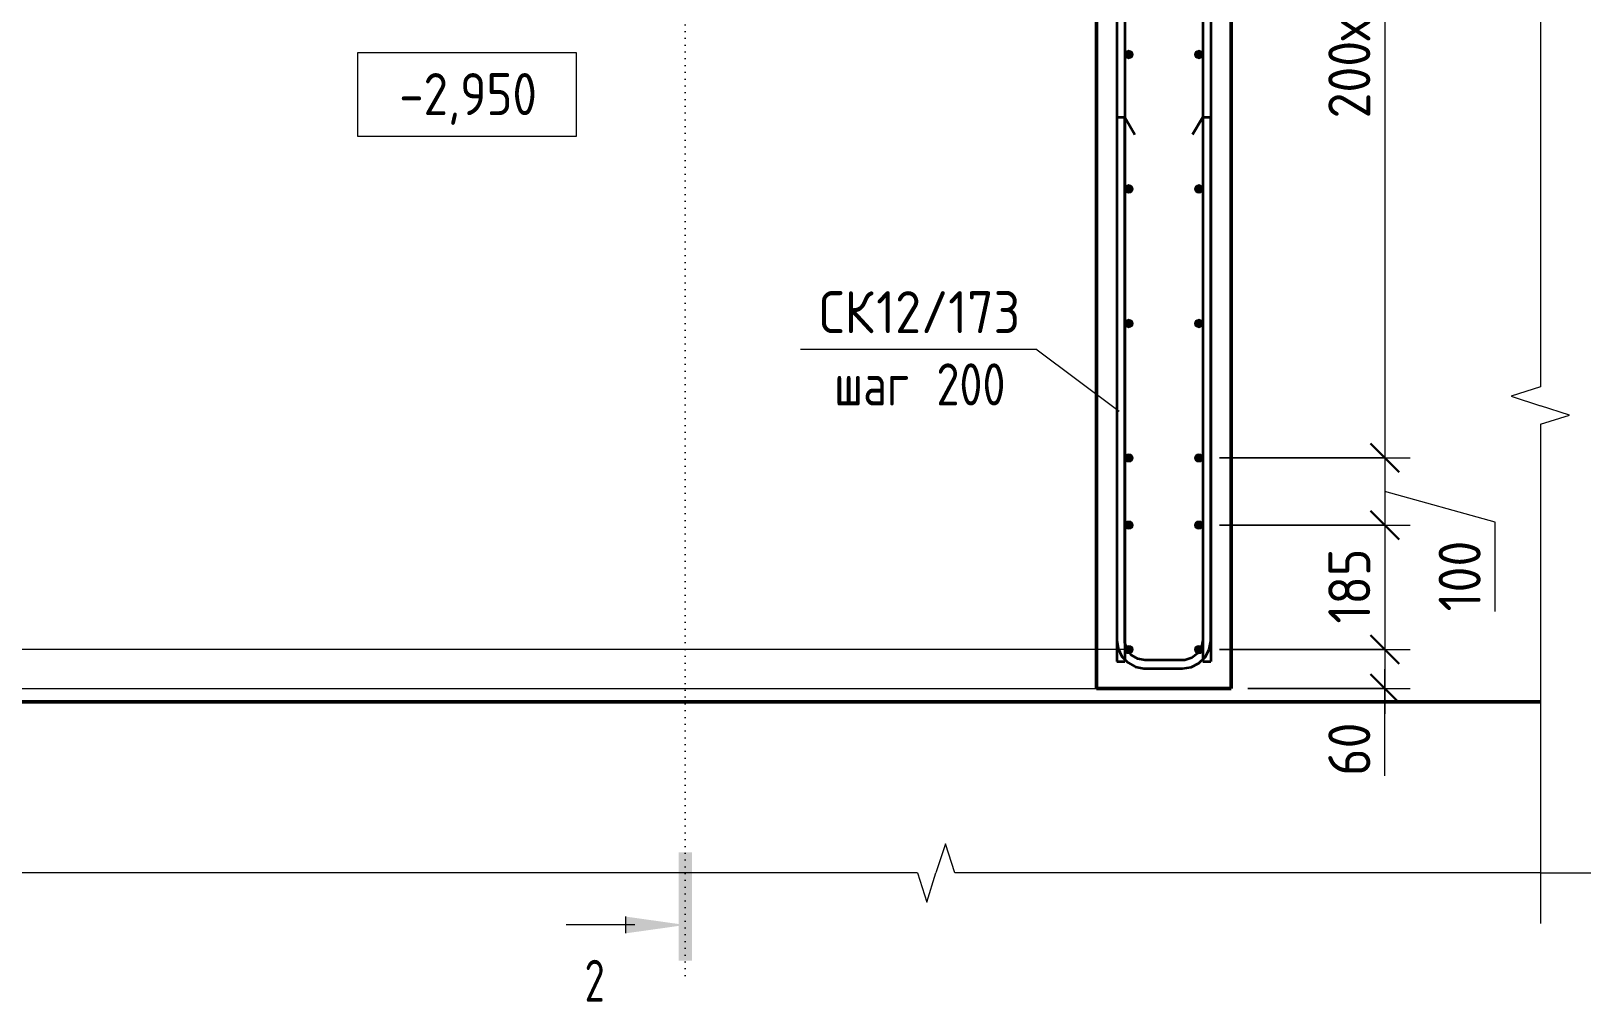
# Model space of a CAD drawing. Header units: millimetres. Extents: x 67134 to 121662, y -4758 to 13821.
# Drawn here: x 119124 to 121443, y 9164 to 10608 of the extents above; entities that cross this region are included whole.
import ezdxf

# ---------------------------------------------------------------- set-up
doc = ezdxf.new("R2010")
doc.units = ezdxf.units.MM
doc.linetypes.add('04 Пунктир 10мм', pattern=[10, 0, -10])
for name, color, linetype, lineweight in [('AA_Dim', 7, 'Continuous', 9), ('AA_Dim-25', 7, 'Continuous', 9), ('AA_Linii', 7, 'Continuous', 9), ('AA_Oformlenie', 7, 'Continuous', 9), ('AA_Razrez', 7, 'Continuous', 9), ('AA_Vinoska', 7, 'Continuous', 9), ('AA_Visotnaya otmetka', 7, 'Continuous', 9), ('AF_Stena_Опалубка', 253, 'Continuous', 20), ('KR_Armatura', 7, 'Continuous', 20), ('KR_Armatura_Tonkie', 7, 'Continuous', 20), ('KR_Fundament', 7, 'Continuous', 20)]:
    doc.layers.add(name, color=color, linetype=linetype, lineweight=lineweight)
doc.styles.add('ISOCPEUR_6', font='isocpeur.ttf', dxfattribs={"width": 0.85, "height": 62.5})
doc.styles.add('ISOCPEUR_7', font='isocpeur.ttf', dxfattribs={"width": 0.9, "height": 62.5})
doc.styles.add('ISOCPEUR_8', font='isocpeur.ttf', dxfattribs={"width": 0.8, "height": 62.5})
doc.styles.add('ISOCPEUR_9', font='isocpeur.ttf', dxfattribs={"width": 0.7, "height": 62.5})
doc.dimstyles.new('05_Округл_5мм__прозр__2', dxfattribs={"dimscale": 304.8, "dimtxt": 62.248823, "dimasz": 0.139436, "dimexe": 0.123031, "dimexo": 0.082021, "dimgap": 0.008202, "dimtad": 1, "dimdec": 0, "dimrnd": 5, "dimdsep": 46, "dimtxsty": 'ISOCPEUR_7', "dimblk1": 'OBLIQUE', "dimblk2": 'OBLIQUE', "dimsah": 1, "dimcen": 0.09, "dimdle": 0.123031, "dimazin": 0, "dimtfac": 1, "dimtdec": 4, "dimtix": 1, "dimtmove": 1, "dimatfit": 3, "dimfxl": 1, "dimtvp": 1, "dimtolj": 1, "dimtzin": 0, "dimlwd": 18, "dimlwe": 18, "dimarcsym": 2})
doc.dimstyles.new('05_Округл_5мм__прозр__3', dxfattribs={"dimscale": 304.8, "dimtxt": 62.248823, "dimasz": 0.139436, "dimexe": 0.123031, "dimexo": 0.082021, "dimgap": 0.008202, "dimtad": 1, "dimdec": 0, "dimrnd": 5, "dimdsep": 46, "dimtxsty": 'ISOCPEUR_7', "dimblk1": 'OBLIQUE', "dimblk2": 'OBLIQUE', "dimsah": 1, "dimcen": 0.09, "dimdle": 0.123031, "dimazin": 0, "dimtfac": 1, "dimtdec": 4, "dimtix": 1, "dimtmove": 0, "dimatfit": 3, "dimfxl": 1, "dimtvp": 1, "dimtolj": 1, "dimtzin": 0, "dimlwd": 18, "dimlwe": 18, "dimarcsym": 2})

# ---------------------------------------------------------------- blocks, each defined once
blk = doc.blocks.new('350_Стержень П торец СК-СГ _НесАрм_РабПлоск_ - 350_Стержень П торец СК-СГ _НесАрм_РабПлоск_-4117427-Схема армирования стен форшахты в_о 22-23_Б')
at = {"layer": 'KR_Armatura_Tonkie', "lineweight": 35}
for p, q in [((73284.9, 10480), (73284.9, 9702)), ((73284.9, 10480), (73296.9, 10480)), ((73296.9, 9702), (73296.9, 10480)), ((73296.9, 10479.9), (73311.9, 10454)), ((73412.8, 10479.9), (73397.9, 10454)), ((73412.9, 10480), (73412.9, 9702)), ((73412.9, 10480), (73424.9, 10480)), ((73424.9, 9702), (73424.9, 10480)), ((73382.9, 9672), (73326.9, 9672)), ((73326.9, 9660), (73382.9, 9660))]:
    blk.add_line(p, q, dxfattribs=at)
at = {"layer": 'KR_Armatura_Tonkie', "lineweight": 35, "flags": 128}
for points in [[(73284.9, 9702), (73286.9, 9689.3), (73292.6, 9677.8), (73301.5, 9668.6), (73312.8, 9662.5), (73325.4, 9660), (73326.9, 9660)], [(73326.9, 9672), (73316.2, 9674), (73307, 9679.6), (73300.3, 9688.1), (73297.1, 9698.5), (73296.9, 9702)], [(73382.9, 9660), (73395.6, 9662), (73407.1, 9667.7), (73416.3, 9676.6), (73422.4, 9687.9), (73424.9, 9700.5), (73424.9, 9702)], [(73412.9, 9702), (73410.9, 9691.3), (73405.3, 9682.1), (73396.8, 9675.4), (73386.4, 9672.2), (73382.9, 9672)]]:
    blk.add_lwpolyline(points, dxfattribs=at)
blk = doc.blocks.new('011_Прямоугольник обрыва _ЭлУзла_ - 011_Прямоугольник обрыва _ЭлУзла_-4165328-Схема армирования стен форшахты в_о 22-23_Б')
at = {"layer": 'AA_Oformlenie'}
for p, q in [((3595.8, -722.3), (3595.8, -2056.3)), ((3595.8, -2112), (3595.8, -2779.3)), ((2669.4, -2779.3), (927.1, -2779.3)), ((3595.8, -2779.3), (2725, -2779.3))]:
    blk.add_line(p, q, dxfattribs=at)
blk = doc.blocks.new('Высотные отметки - Рамка вверх-400294-Схема армирования стен форшахты в_о 22-23_Б')
at = {"layer": 'AA_Vinoska'}
for p, q in [((-13, 0), (-13, 5)), ((-13, 5), (0, 5)), ((0, 5), (0, 0)), ((0, 0), (-13, 0))]:
    blk.add_line(p, q, dxfattribs=at)
blk = doc.blocks.new('Разрез - Номер узла_ сзади-394133-Схема армирования стен форшахты в_о 22-23_Б')
at = {"layer": 'AA_Razrez'}
for points in [[(7.329, 0.404), (7.329, -0.394), (0.873, -0.394), (0.873, 0.404)], [(3.497, -3.533), (2.503, -3.533), (3, 0)]]:
    blk.add_hatch(color=256, dxfattribs=at).paths.add_polyline_path(points)
for p, q in [((2.503, -3.533), (3.497, -3.533)), ((3, -3), (3, -7.096))]:
    blk.add_line(p, q, dxfattribs=at)
blk = doc.blocks.new('DIMBLOCK187-Схема армирования стен форшахты в_о 22-23_Б')
at = {"layer": 'AA_Dim-25', "lineweight": 30}
for p, q in [((121137.1, 11373), (121115.9, 11394.3)), ((121137.1, 11373), (121158.4, 11351.8)), ((121137.1, 9973), (121115.9, 9994.2)), ((121137.1, 9973), (121158.4, 9951.7))]:
    blk.add_line(p, q, dxfattribs=at)
at = {"layer": 'AA_Dim-25', "lineweight": 18}
for p, q in [((120891.4, 11373), (121174.6, 11373)), ((121137.1, 11373), (120891.4, 11373)), ((121137.1, 11373), (121137.1, 9973)), ((120891.4, 9973), (121174.6, 9973)), ((121137.1, 9973), (120891.4, 9973))]:
    blk.add_line(p, q, dxfattribs=at)
at = {"layer": 'AA_Dim-25', "color": 0, "lineweight": 18, "insert": (121053, 10477.9), "char_height": 62.5, "width": 468.303, "attachment_point": 1, "rotation": 90, "line_spacing_factor": 1.149209, "style": 'ISOCPEUR_7'}
blk.add_mtext('200х7=1400', dxfattribs=at)
blk = doc.blocks.new('_Oblique')
at = {"color": 0, "linetype": 'ByBlock', "lineweight": -2}
blk.add_line((-0.5, -0.5), (0.5, 0.5), dxfattribs=at)
blk = doc.blocks.new('DIMBLOCK188-Схема армирования стен форшахты в_о 22-23_Б')
at = {"layer": 'AA_Dim-25', "lineweight": 30}
for p, q in [((121137.1, 9973), (121115.9, 9994.2)), ((121137.1, 9973), (121158.4, 9951.7)), ((121137.1, 9873), (121115.9, 9894.2)), ((121137.1, 9873), (121158.4, 9851.7))]:
    blk.add_line(p, q, dxfattribs=at)
at = {"layer": 'AA_Dim-25', "lineweight": 18}
for p, q in [((120891.4, 9973), (121174.6, 9973)), ((121137.1, 9973), (120891.4, 9973)), ((121137.1, 9973), (121137.1, 9873)), ((121301.3, 9877.5), (121137.1, 9923)), ((120891.4, 9873), (121174.6, 9873)), ((121137.1, 9873), (120891.4, 9873)), ((121301.3, 9744.7), (121301.3, 9877.5))]:
    blk.add_line(p, q, dxfattribs=at)
at = {"layer": 'AA_Dim-25', "color": 0, "lineweight": 18, "insert": (121217.1, 9744.7), "char_height": 62.5, "width": 129.286, "attachment_point": 1, "rotation": 90, "line_spacing_factor": 1.149209, "style": 'ISOCPEUR_7'}
blk.add_mtext('100', dxfattribs=at)
blk = doc.blocks.new('DIMBLOCK189-Схема армирования стен форшахты в_о 22-23_Б')
at = {"layer": 'AA_Dim-25', "lineweight": 30}
for p, q in [((121137.1, 9873), (121115.9, 9894.2)), ((121137.1, 9873), (121158.4, 9851.7)), ((121137.1, 9688), (121115.9, 9709.2)), ((121137.1, 9688), (121158.4, 9666.7))]:
    blk.add_line(p, q, dxfattribs=at)
at = {"layer": 'AA_Dim-25', "lineweight": 18}
for p, q in [((120891.4, 9873), (121174.6, 9873)), ((121137.1, 9873), (120891.4, 9873)), ((121137.1, 9873), (121137.1, 9688)), ((120891.4, 9688), (121174.6, 9688)), ((121137.1, 9688), (120891.4, 9688))]:
    blk.add_line(p, q, dxfattribs=at)
at = {"layer": 'AA_Dim-25', "color": 0, "lineweight": 18, "insert": (121053, 9726.6), "char_height": 62.5, "width": 129.286, "attachment_point": 1, "rotation": 90, "line_spacing_factor": 1.149209, "style": 'ISOCPEUR_7'}
blk.add_mtext('185', dxfattribs=at)
blk = doc.blocks.new('DIMBLOCK190-Схема армирования стен форшахты в_о 22-23_Б')
at = {"layer": 'AA_Dim-25', "lineweight": 30}
for p, q in [((121137.1, 9688), (121115.9, 9709.2)), ((121137.1, 9688), (121158.4, 9666.7)), ((121137.1, 9630), (121115.9, 9651.2)), ((121137.1, 9630), (121158.4, 9608.7))]:
    blk.add_line(p, q, dxfattribs=at)
at = {"layer": 'AA_Dim-25', "lineweight": 18}
for p, q in [((120891.4, 9688), (121174.6, 9688)), ((121137.1, 9688), (120891.4, 9688)), ((121137.1, 9688), (121137.1, 9592.5)), ((121137.1, 9604.2), (121137.1, 9659)), ((120933.3, 9630), (121174.6, 9630)), ((121137.1, 9630), (120933.3, 9630)), ((121137.1, 9500.2), (121137.1, 9604.2))]:
    blk.add_line(p, q, dxfattribs=at)
at = {"layer": 'AA_Dim-25', "color": 0, "lineweight": 18, "insert": (121053, 9500.2), "char_height": 62.5, "width": 94.81, "attachment_point": 1, "rotation": 90, "line_spacing_factor": 1.149209, "style": 'ISOCPEUR_7'}
blk.add_mtext('60', dxfattribs=at)
blk = doc.blocks.new('042_М_Арматуры - Диам длина поз _ Комментарий-3662934-Схема армирования стен форшахты в_о 22-23_Б')
at = {"layer": 'AA_Vinoska'}
blk.add_line((-7, 0), (7, 0), dxfattribs=at)

msp = doc.modelspace()

# ---------------------------------------------------------------- hatches: boundary and pattern name
at = {"layer": 'KR_Armatura'}
h = msp.add_hatch(color=256, dxfattribs=at)
edge = h.paths.add_edge_path()
edge.add_arc((120756.4305, 10572.9999), 6, 0, 360)
for points in [[(120756.4305, 10566.9999), (120761.6267, 10569.9999), (120761.6267, 10575.9999), (120756.4305, 10578.9999), (120751.2344, 10575.9999), (120751.2344, 10569.9999)], [(120860.4305, 10566.9999), (120865.6267, 10569.9999), (120865.6267, 10575.9999), (120860.4305, 10578.9999), (120855.2344, 10575.9999), (120855.2344, 10569.9999)], [(120756.4305, 10366.9999), (120761.6267, 10369.9999), (120761.6267, 10375.9999), (120756.4305, 10378.9999), (120751.2344, 10375.9999), (120751.2344, 10369.9999)], [(120860.4305, 10366.9999), (120865.6267, 10369.9999), (120865.6267, 10375.9999), (120860.4305, 10378.9999), (120855.2344, 10375.9999), (120855.2344, 10369.9999)], [(120756.4305, 10166.9999), (120761.6267, 10169.9999), (120761.6267, 10175.9999), (120756.4305, 10178.9999), (120751.2344, 10175.9999), (120751.2344, 10169.9999)], [(120860.4305, 10166.9999), (120865.6267, 10169.9999), (120865.6267, 10175.9999), (120860.4305, 10178.9999), (120855.2344, 10175.9999), (120855.2344, 10169.9999)], [(120753.4305, 9967.8038), (120759.4305, 9967.8038), (120762.4305, 9973), (120759.4305, 9978.1962), (120753.4305, 9978.1962), (120750.4305, 9973)], [(120857.4305, 9967.8038), (120863.4305, 9967.8038), (120866.4305, 9973), (120863.4305, 9978.1962), (120857.4305, 9978.1962), (120854.4305, 9973)], [(120753.4305, 9867.8038), (120759.4305, 9867.8038), (120762.4305, 9873), (120759.4305, 9878.1962), (120753.4305, 9878.1962), (120750.4305, 9873)], [(120857.4305, 9867.8038), (120863.4305, 9867.8038), (120866.4305, 9873), (120863.4305, 9878.1962), (120857.4305, 9878.1962), (120854.4305, 9873)], [(120753.4305, 9682.8038), (120759.4305, 9682.8038), (120762.4305, 9688), (120759.4305, 9693.1962), (120753.4305, 9693.1962), (120750.4305, 9688)], [(120857.4305, 9682.8038), (120863.4305, 9682.8038), (120866.4305, 9688), (120863.4305, 9693.1962), (120857.4305, 9693.1962), (120854.4305, 9688)]]:
    msp.add_hatch(color=256, dxfattribs=at).paths.add_polyline_path(points)
h = msp.add_hatch(color=256, dxfattribs=at)
edge = h.paths.add_edge_path()
edge.add_arc((120860.4305, 10572.9999), 6, 0, 360)
h = msp.add_hatch(color=256, dxfattribs=at)
edge = h.paths.add_edge_path()
edge.add_arc((120756.4305, 10372.9999), 6, 0, 360)
h = msp.add_hatch(color=256, dxfattribs=at)
edge = h.paths.add_edge_path()
edge.add_arc((120860.4305, 10372.9999), 6, 0, 360)
h = msp.add_hatch(color=256, dxfattribs=at)
edge = h.paths.add_edge_path()
edge.add_arc((120756.4305, 10172.9999), 6, 0, 360)
h = msp.add_hatch(color=256, dxfattribs=at)
edge = h.paths.add_edge_path()
edge.add_arc((120860.4305, 10172.9999), 6, 0, 360)
h = msp.add_hatch(color=256, dxfattribs=at)
edge = h.paths.add_edge_path()
edge.add_arc((120756.4305, 9973), 6, 0, 360)
h = msp.add_hatch(color=256, dxfattribs=at)
edge = h.paths.add_edge_path()
edge.add_arc((120860.4305, 9973), 6, 0, 360)
h = msp.add_hatch(color=256, dxfattribs=at)
edge = h.paths.add_edge_path()
edge.add_arc((120756.4305, 9873), 6, 0, 360)
h = msp.add_hatch(color=256, dxfattribs=at)
edge = h.paths.add_edge_path()
edge.add_arc((120860.4305, 9873), 6, 0, 360)
h = msp.add_hatch(color=256, dxfattribs=at)
edge = h.paths.add_edge_path()
edge.add_arc((120756.4305, 9688), 6, 0, 360)
h = msp.add_hatch(color=256, dxfattribs=at)
edge = h.paths.add_edge_path()
edge.add_arc((120860.4305, 9688), 6, 0, 360)

# ---------------------------------------------------------------- linework, layer by layer
at = {"layer": 'AA_Linii'}
msp.add_line((120756.4305, 9688), (118136.4305, 9688), dxfattribs=at)
at = {"layer": 'AA_Razrez', "linetype": '04 Пунктир 10мм'}
msp.add_line((120096.6328, 9203.3369), (120096.6328, 12021.5561), dxfattribs=at)
at = {"layer": 'AA_Vinoska'}
for p, q in [((120741.8676, 10042.1613), (120617.9454, 10134.6898)), ((121368.4305, 10078.6913), (121325.1054, 10064.6141)), ((121325.1054, 10064.6141), (121368.4305, 10050.5369)), ((121411.7318, 10036.7869), (121368.4305, 10050.5369)), ((121368.4305, 10023.0369), (121411.7318, 10036.7869)), ((120483.5527, 9399.041), (120469.4755, 9355.7159)), ((120497.6299, 9355.7159), (120483.5527, 9399.041)), ((120441.9755, 9355.7159), (120455.7255, 9312.4146)), ((120455.7255, 9312.4146), (120469.4755, 9355.7159)), ((121368.4305, 9355.7159), (121443.4305, 9355.7159)), ((121368.4305, 9355.7159), (121368.4305, 9280.7159))]:
    msp.add_line(p, q, dxfattribs=at)
at = {"layer": 'AA_Visotnaya otmetka'}
msp.add_line((119934.5269, 10451.2), (119934.5269, 10451.2), dxfattribs=at)
msp.add_line((119934.5269, 10451.2), (119934.5269, 10451.2), dxfattribs=at)
at = {"layer": 'AF_Stena_Опалубка', "color": 5, "lineweight": 50}
for p, q in [((120908.4305, 9630), (120908.4305, 11620)), ((120708.4305, 11420), (120708.4305, 9630)), ((120708.4305, 9630), (120908.4305, 9630)), ((121368.4305, 9610), (117772.6106, 9610))]:
    msp.add_line(p, q, dxfattribs=at)
at = {"layer": 'KR_Armatura'}
for p, q in [((120756.4305, 10578.9999), (120751.2344, 10575.9999)), ((120761.6267, 10575.9999), (120756.4305, 10578.9999)), ((120860.4305, 10578.9999), (120855.2344, 10575.9999)), ((120865.6267, 10575.9999), (120860.4305, 10578.9999)), ((120751.2344, 10575.9999), (120751.2344, 10569.9999)), ((120751.2344, 10569.9999), (120756.4305, 10566.9999)), ((120756.4305, 10566.9999), (120761.6267, 10569.9999)), ((120761.6267, 10569.9999), (120761.6267, 10575.9999)), ((120855.2344, 10575.9999), (120855.2344, 10569.9999)), ((120855.2344, 10569.9999), (120860.4305, 10566.9999)), ((120860.4305, 10566.9999), (120865.6267, 10569.9999)), ((120865.6267, 10569.9999), (120865.6267, 10575.9999)), ((120756.4305, 10378.9999), (120751.2344, 10375.9999)), ((120751.2344, 10375.9999), (120751.2344, 10369.9999)), ((120751.2344, 10369.9999), (120756.4305, 10366.9999)), ((120761.6267, 10375.9999), (120756.4305, 10378.9999)), ((120756.4305, 10366.9999), (120761.6267, 10369.9999)), ((120761.6267, 10369.9999), (120761.6267, 10375.9999)), ((120860.4305, 10378.9999), (120855.2344, 10375.9999)), ((120855.2344, 10375.9999), (120855.2344, 10369.9999)), ((120855.2344, 10369.9999), (120860.4305, 10366.9999)), ((120865.6267, 10375.9999), (120860.4305, 10378.9999)), ((120860.4305, 10366.9999), (120865.6267, 10369.9999)), ((120865.6267, 10369.9999), (120865.6267, 10375.9999)), ((120756.4305, 10178.9999), (120751.2344, 10175.9999)), ((120751.2344, 10175.9999), (120751.2344, 10169.9999)), ((120751.2344, 10169.9999), (120756.4305, 10166.9999)), ((120761.6267, 10175.9999), (120756.4305, 10178.9999)), ((120756.4305, 10166.9999), (120761.6267, 10169.9999)), ((120761.6267, 10169.9999), (120761.6267, 10175.9999)), ((120860.4305, 10178.9999), (120855.2344, 10175.9999)), ((120855.2344, 10175.9999), (120855.2344, 10169.9999)), ((120855.2344, 10169.9999), (120860.4305, 10166.9999)), ((120865.6267, 10175.9999), (120860.4305, 10178.9999)), ((120860.4305, 10166.9999), (120865.6267, 10169.9999)), ((120865.6267, 10169.9999), (120865.6267, 10175.9999)), ((120753.4305, 9978.1962), (120750.4305, 9973)), ((120759.4305, 9978.1962), (120753.4305, 9978.1962)), ((120762.4305, 9973), (120759.4305, 9978.1962)), ((120857.4305, 9978.1962), (120854.4305, 9973)), ((120863.4305, 9978.1962), (120857.4305, 9978.1962)), ((120866.4305, 9973), (120863.4305, 9978.1962)), ((120750.4305, 9973), (120753.4305, 9967.8038)), ((120753.4305, 9967.8038), (120759.4305, 9967.8038)), ((120759.4305, 9967.8038), (120762.4305, 9973)), ((120854.4305, 9973), (120857.4305, 9967.8038)), ((120857.4305, 9967.8038), (120863.4305, 9967.8038)), ((120863.4305, 9967.8038), (120866.4305, 9973)), ((120753.4305, 9878.1962), (120750.4305, 9873)), ((120750.4305, 9873), (120753.4305, 9867.8038)), ((120759.4305, 9878.1962), (120753.4305, 9878.1962)), ((120753.4305, 9867.8038), (120759.4305, 9867.8038)), ((120762.4305, 9873), (120759.4305, 9878.1962)), ((120759.4305, 9867.8038), (120762.4305, 9873)), ((120857.4305, 9878.1962), (120854.4305, 9873)), ((120854.4305, 9873), (120857.4305, 9867.8038)), ((120863.4305, 9878.1962), (120857.4305, 9878.1962)), ((120857.4305, 9867.8038), (120863.4305, 9867.8038)), ((120866.4305, 9873), (120863.4305, 9878.1962)), ((120863.4305, 9867.8038), (120866.4305, 9873)), ((120753.4305, 9693.1962), (120750.4305, 9688)), ((120750.4305, 9688), (120753.4305, 9682.8038)), ((120759.4305, 9693.1962), (120753.4305, 9693.1962)), ((120753.4305, 9682.8038), (120759.4305, 9682.8038)), ((120762.4305, 9688), (120759.4305, 9693.1962)), ((120759.4305, 9682.8038), (120762.4305, 9688)), ((120857.4305, 9693.1962), (120854.4305, 9688)), ((120854.4305, 9688), (120857.4305, 9682.8038)), ((120863.4305, 9693.1962), (120857.4305, 9693.1962)), ((120857.4305, 9682.8038), (120863.4305, 9682.8038)), ((120866.4305, 9688), (120863.4305, 9693.1962)), ((120863.4305, 9682.8038), (120866.4305, 9688))]:
    msp.add_line(p, q, dxfattribs=at)
for centre in [(120756.4305, 10572.9999), (120860.4305, 10572.9999), (120756.4305, 10372.9999), (120860.4305, 10372.9999), (120756.4305, 10172.9999), (120860.4305, 10172.9999), (120756.4305, 9973), (120860.4305, 9973), (120756.4305, 9873), (120860.4305, 9873), (120756.4305, 9688), (120860.4305, 9688)]:
    msp.add_circle(centre, 6, dxfattribs=at)
at = {"layer": 'KR_Armatura_Tonkie', "lineweight": 35}
for p, q in [((120738.4305, 11590), (120738.4305, 9670)), ((120750.4305, 11590), (120750.4305, 9670)), ((120866.4305, 11590), (120866.4305, 9670)), ((120878.4305, 11590), (120878.4305, 9670)), ((120738.4305, 9670), (120750.4305, 9670)), ((120866.4305, 9670), (120878.4305, 9670))]:
    msp.add_line(p, q, dxfattribs=at)
at = {"layer": 'KR_Fundament'}
for p, q in [((120908.4305, 9630), (120908.4305, 11620)), ((118218.4305, 9630), (120908.4305, 9630))]:
    msp.add_line(p, q, dxfattribs=at)

# ---------------------------------------------------------------- block references
at = {"layer": 'AA_Oformlenie'}
msp.add_blockref('011_Прямоугольник обрыва _ЭлУзла_ - 011_Прямоугольник обрыва _ЭлУзла_-4165328-Схема армирования стен форшахты в_о 22-23_Б', (117772.6106, 12135), dxfattribs=at)
at = {"layer": 'AA_Razrez', "extrusion": (0, 0, -1), "xscale": 24.99999999999999, "yscale": 24.99999999999999, "zscale": 24.99999999999999, "rotation": 90.00000000000001}
msp.add_blockref('Разрез - Номер узла_ сзади-394133-Схема армирования стен форшахты в_о 22-23_Б', (-120096.6328, 9203.3369), dxfattribs=at)
at = {"layer": 'AA_Vinoska', "xscale": 24.99999999999999, "yscale": 24.99999999999999, "zscale": 24.99999999999999}
for name, p in [('Высотные отметки - Рамка вверх-400294-Схема армирования стен форшахты в_о 22-23_Б', (119934.5269, 10451.2)), ('042_М_Арматуры - Диам длина поз _ Комментарий-3662934-Схема армирования стен форшахты в_о 22-23_Б', (120442.9454, 10134.6898))]:
    msp.add_blockref(name, p, dxfattribs=at)
at = {"layer": 'KR_Armatura_Tonkie', "lineweight": 35}
msp.add_blockref('350_Стержень П торец СК-СГ _НесАрм_РабПлоск_ - 350_Стержень П торец СК-СГ _НесАрм_РабПлоск_-4117427-Схема армирования стен форшахты в_о 22-23_Б', (47453.3689, 0), dxfattribs=at)
msp.add_blockref('350_Стержень П торец СК-СГ _НесАрм_РабПлоск_ - 350_Стержень П торец СК-СГ _НесАрм_РабПлоск_-4117427-Схема армирования стен форшахты в_о 22-23_Б', (47453.3689, 0), dxfattribs=at)
msp.add_blockref('350_Стержень П торец СК-СГ _НесАрм_РабПлоск_ - 350_Стержень П торец СК-СГ _НесАрм_РабПлоск_-4117427-Схема армирования стен форшахты в_о 22-23_Б', (47453.3689, 0), dxfattribs=at)
msp.add_blockref('350_Стержень П торец СК-СГ _НесАрм_РабПлоск_ - 350_Стержень П торец СК-СГ _НесАрм_РабПлоск_-4117427-Схема армирования стен форшахты в_о 22-23_Б', (47453.3689, 0), dxfattribs=at)

# ---------------------------------------------------------------- texts
at = {"layer": 'AA_Razrez', "insert": (119946.9046, 9226.5523), "char_height": 62.5, "width": 37.879734, "attachment_point": 1, "style": 'ISOCPEUR_9'}
msp.add_mtext('\\fISOCPEUR|b0|i0|c204|p34|;\\W.7;2', dxfattribs=at)
at = {"layer": 'AA_Vinoska', "char_height": 62.5, "attachment_point": 1}
for s, insert, width, style in [('СК', (120295.8114, 10221.0424), 102.816422, 'ISOCPEUR_7'), ('12/173', (120380.6434, 10221.0424), 263.354344, 'ISOCPEUR_7'), (' 200', (120438.3718, 10113.5661), 166.751, 'ISOCPEUR_8'), ('шаг', (120317.9864, 10113.5661), 145.907125, 'ISOCPEUR_8')]:
    msp.add_mtext(s, dxfattribs=dict(at, insert=insert, width=width, style=style))
at = {"layer": 'AA_Visotnaya otmetka', "insert": (119671.1904, 10545.3535), "char_height": 62.5, "width": 242.007515, "attachment_point": 1, "line_spacing_factor": 1.149209, "style": 'ISOCPEUR_6'}
msp.add_mtext('-2,950', dxfattribs=at)

# ---------------------------------------------------------------- dimensions: what is measured, and where the dimension line sits
at = {"layer": 'AA_Dim', "lineweight": 18}
for base, p1, p2, override, picture, middle in [((121137.1493, 9973), (120866.4305, 11373.0004), (120866.4305, 9973), {"dimpost": '200х7=<>', "dimfxl": 1400.000393}, 'DIMBLOCK187-Схема армирования стен форшахты в_о 22-23_Б', (121103.3993, 10673.0002)), ((121137.1493, 9688), (120866.4305, 9873), (120866.4305, 9688), {"dimpost": '<>', "dimfxl": 185}, 'DIMBLOCK189-Схема армирования стен форшахты в_о 22-23_Б', (121103.3993, 9780.5))]:
    dim = msp.add_linear_dim(base=base, p1=p1, p2=p2, angle=90, dimstyle='05_Округл_5мм__прозр__3', override=override, dxfattribs=at)
    dim.commit()
    dim.dimension.update_dxf_attribs({"geometry": picture, "text_midpoint": middle})
for base, p1, p2, override, picture, middle in [((121137.1493, 9873), (120866.4305, 9973), (120866.4305, 9873), {"dimpost": '<>', "dimfxl": 100}, 'DIMBLOCK188-Схема армирования стен форшахты в_о 22-23_Б', (121258.8088, 9809.3644)), ((121137.1493, 9630), (120866.4305, 9688), (120908.2673, 9630), {"dimpost": '<>', "dimfxl": 71.51447}, 'DIMBLOCK190-Схема армирования стен форшахты в_о 22-23_Б', (121094.6625, 9547.5911))]:
    dim = msp.add_linear_dim(base=base, p1=p1, p2=p2, angle=90, dimstyle='05_Округл_5мм__прозр__2', override=override, dxfattribs=at)
    dim.commit()
    dim.dimension.update_dxf_attribs({"geometry": picture, "text_midpoint": middle, "dimtype": 160, "text_rotation": 90})

doc.saveas('drawing.dxf')
